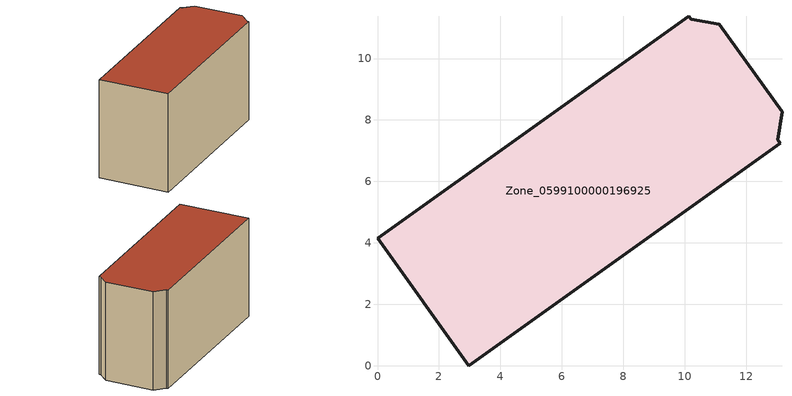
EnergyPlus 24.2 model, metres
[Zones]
Zone_0599100000196925
 floor ground (C_G): 0,4.15 10.13,11.38 10.21,11.28 11.12,11.11 13.16,8.27 13.02,7.36 13.1,7.24 2.97,0 z0
 wall outside (C_F): 2.97,0 13.1,7.24 13.02,7.36 13.16,8.27 11.12,11.11 10.21,11.28 10.13,11.38 0,4.15 2.97,0 z0:7.24
 roof outside (C_R): 10.13,11.38 0,4.15 2.97,0 13.1,7.24 13.02,7.36 13.16,8.27 11.12,11.11 10.21,11.28 z7.24
[BUILDING]
Pand.0599100000196925: North Axis=0; Terrain=City; Loads Convergence Tolerance Value=0.04; Temperature Convergence Tolerance Value=0.4; Solar Distribution=FullExterior; Maximum Number of Warmup Days=25; Minimum Number of Warmup Days=1
[Site:Location]
Rotterdam.The.Hague.AP_ZH_NLD Design_Conditions: Latitude=51.96; Longitude=4.45; Time Zone=1; Elevation=-4.5
[SITE:GROUNDTEMPERATURE:BUILDINGSURFACE]
18, 18, 18, 18, 18, 18, 18, 18, 18, 18, 18, 18
[MATERIAL] Thermal Absorptance=0.9; Solar Absorptance=0.7; Visible Absorptance=0.7
Name | Roughness | Thickness | Conductivity | Density | Specific Heat
G.TI.1975-1991 | MediumSmooth | 0.15 | 0.288461 | 540 | 1210
F.TI.1975-1991 | Rough | 0.3 | 0.230769 | 1920 | 840
R.TI.1975-1991 | MediumRough | 0.2 | 0.153846 | 1500 | 1000
[CONSTRUCTION]
C_G: G.TI.1975-1991
C_F: F.TI.1975-1991
C_R: R.TI.1975-1991
[ZONE]
Zone_0599100000196925: Type=1; Multiplier=1; Ceiling Height=Autocalculate; Volume=Autocalculate; Floor Area=autocalculate; Part of Total Floor Area=Yes
[ZONEINFILTRATION:DESIGNFLOWRATE]
Infil_Zone_0599100000196925: Zone or ZoneList or Space or SpaceList=Zone_0599100000196925; Schedule=AlwaysOn; Design Flow Rate Calculation Method=Flow/Area; Flow Rate per Floor Area=0.003; Constant Term Coefficient=1; Temperature Term Coefficient=0; Velocity Term Coefficient=0; Velocity Squared Term Coefficient=0
[HVACTEMPLATE:ZONE:IDEALLOADSAIRSYSTEM]
Zone_0599100000196925: Maximum Heating Supply Air Temperature=50; Minimum Cooling Supply Air Temperature=13; Maximum Heating Supply Air Humidity Ratio=0.0156; Minimum Cooling Supply Air Humidity Ratio=0.0077; Heating Limit=NoLimit; Cooling Limit=NoLimit; Dehumidification Control Type=ConstantSensibleHeatRatio; Cooling Sensible Heat Ratio=0.7; Dehumidification Setpoint=60; Humidification Control Type=None; Humidification Setpoint=30; Outdoor Air Method=None; Outdoor Air Flow Rate per Person=0.00944; Outdoor Air Flow Rate per Zone Floor Area=0; Outdoor Air Flow Rate per Zone=0; Demand Controlled Ventilation Type=None; Outdoor Air Economizer Type=NoEconomizer; Heat Recovery Type=None; Sensible Heat Recovery Effectiveness=0.7; Latent Heat Recovery Effectiveness=0.65
[ZONECONTROL:THERMOSTAT]
ThermostatControl_Zone_0599100000196925: Zone or ZoneList=Zone_0599100000196925; Control Type Schedule=DualSetpointControlType; Control 1=Thermostat_Zone_0599100000196925; Temperature Difference Between Cutout And Setpoint=0
[THERMOSTATSETPOINT:DUALSETPOINT]
Thermostat_Zone_0599100000196925: Heating Setpoint Temperature Schedule=HeatingSetpoint_Zone_0599100000196925; Cooling Setpoint Temperature Schedule=CoolingSetpoint_Zone_0599100000196925
[SCHEDULE:COMPACT]
HeatingSetpoint_Zone_0599100000196925: Through: 12/31, For: AllDays, Until: 24:00, 21
CoolingSetpoint_Zone_0599100000196925: Through: 12/31, For: AllDays, Until: 24:00, 24
DualSetpointControlType: Through: 12/31, For: AllDays, Until: 24:00, 4
AlwaysOn: Through: 12/31, For: AllDays, Until: 24:00, 1
